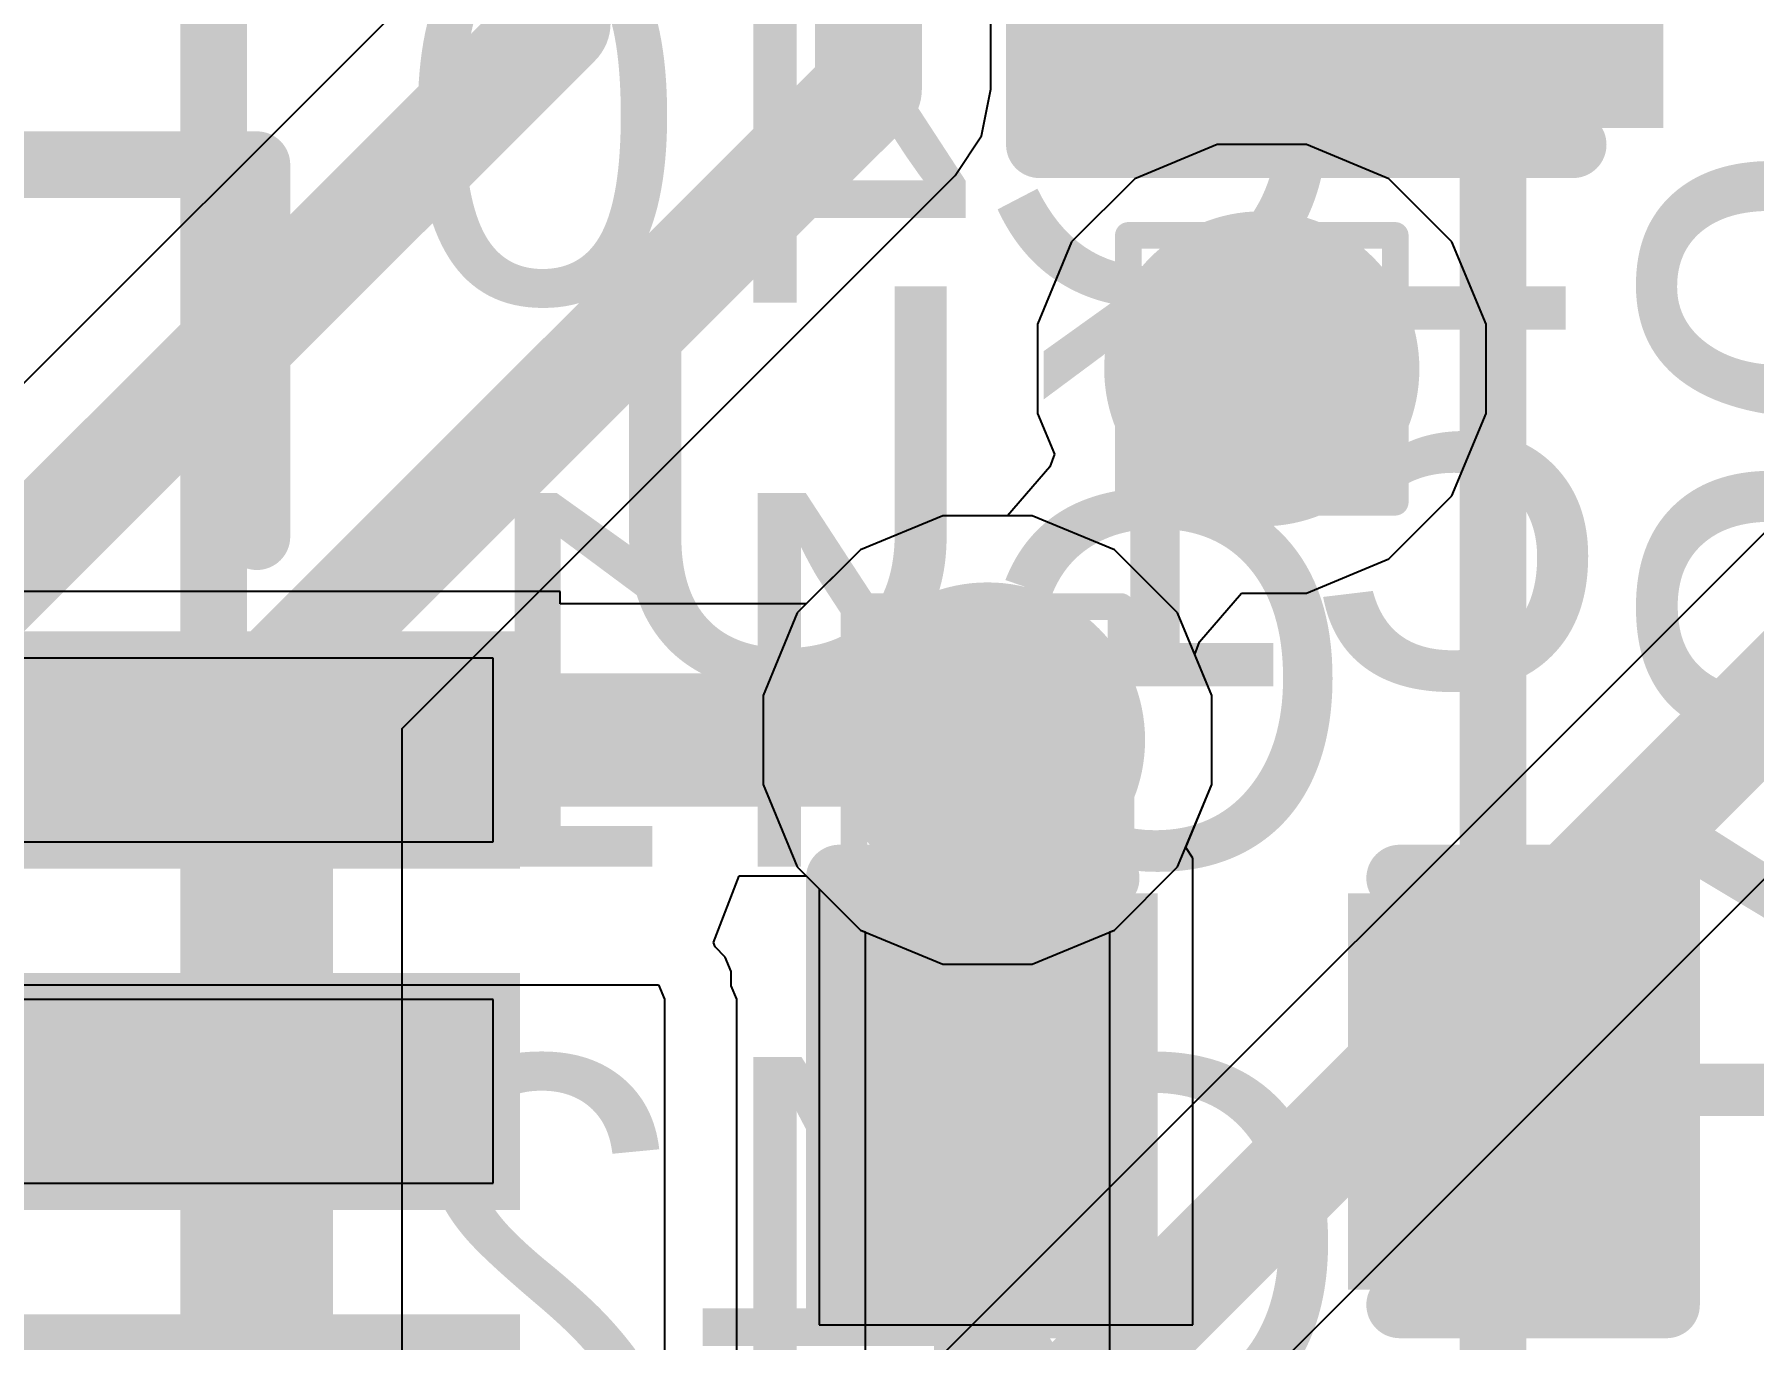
# Model space of a CAD drawing. Header units: inches. Extents: x -6 to 5433, y -4 to 5447.
# Drawn here: x 8.854 to 12.127, y 9.526 to 12.012 of the extents above; entities that cross this region are included whole.
import ezdxf

# ---------------------------------------------------------------- set-up
doc = ezdxf.new("R2010")
doc.units = ezdxf.units.IN
for name, color, linetype in [('Bottom Layer', 5, 'Continuous'), ('Bottom Overlay', 54, 'Continuous'), ('Drill Drawing', 1, 'Continuous'), ('Ground', 16, 'Continuous'), ('Power', 76, 'Continuous'), ('Top Layer', 1, 'Continuous'), ('Top Overlay', 2, 'Continuous'), ('Top Paste', 8, 'Continuous'), ('Top Solder', 216, 'Continuous'), ('Via Holes', 16, 'Continuous')]:
    doc.layers.add(name, color=color, linetype=linetype)
doc.styles.add('Arial', font='', dxfattribs={"height": 0.2})
doc.styles.get('Arial').set_extended_font_data('Arial')

# ---------------------------------------------------------------- blocks, each defined once
blk = doc.blocks.new('16_QFN__4_4__38')
at = {"layer": 'Top Layer'}
for points in [[(-1.55, -0.1603), (-1.55, -0.5103), (-2.55, -0.5103), (-2.55, -0.1603)], [(-1.55, -0.8105), (-1.55, -1.1605), (-2.55, -1.1605), (-2.55, -0.8105)]]:
    blk.add_hatch(color=1, dxfattribs=at).paths.add_polyline_path(points)
at = {"layer": 'Top Solder'}
for points in [[(-1.4992, 0.5408), (-1.4992, 0.0892), (-2.6008, 0.0892), (-2.6008, 0.5408)], [(-1.4992, -0.1095), (-1.4992, -0.5611), (-2.6008, -0.5611), (-2.6008, -0.1095)], [(-1.4992, -0.7597), (-1.4992, -1.2113), (-2.6008, -1.2113), (-2.6008, -0.7597)]]:
    blk.add_hatch(color=216, dxfattribs=at).paths.add_polyline_path(points)
at = {"layer": 'Top Overlay'}
for points in [[(-2.1, -1.3917, 0.127, 0.127, 0), (-2.1, -2.1, 0.127, 0.127, 0)], [(-1.3967, -2.1, 0.127, 0.127, 0), (-2.1, -2.1, 0.127, 0.127, 0)]]:
    blk.add_lwpolyline(points, format="xyseb", dxfattribs=at)
for points in [[(-2.1317, -1.3917, 0.0635, 0.0635, 1), (-2.0682, -1.3917, 0.0635, 0.0635, 1)], [(-2.1317, -2.1, 0.0635, 0.0635, 1), (-2.0682, -2.1, 0.0635, 0.0635, 1)], [(-2.1317, -2.1, 0.0635, 0.0635, 1), (-2.0682, -2.1, 0.0635, 0.0635, 1)]]:
    blk.add_lwpolyline(points, format="xyseb", close=True, dxfattribs=at)
at = {"layer": 'Top Paste'}
for p, q in [((-1.55, -0.1603), (-2.55, -0.1603)), ((-2.55, -0.1603), (-2.55, -0.5103)), ((-2.55, -0.5103), (-1.55, -0.5103)), ((-1.55, -0.8105), (-2.55, -0.8105)), ((-2.55, -0.8105), (-2.55, -1.1605)), ((-2.55, -1.1605), (-1.55, -1.1605))]:
    blk.add_line(p, q, dxfattribs=at)
blk = doc.blocks.new('C___0402_168')
at = {"layer": 'Top Layer'}
for points in [[(-0.6985, -0.3175), (-0.6985, 0.3175), (-0.2413, 0.3175), (-0.2413, -0.3175)], [(0.2413, -0.3175), (0.2413, 0.3175), (0.6985, 0.3175), (0.6985, -0.3175)]]:
    blk.add_hatch(color=1, dxfattribs=at).paths.add_polyline_path(points)
at = {"layer": 'Top Paste'}
for points in [[(-0.6985, -0.3175), (-0.6985, 0.3175), (-0.2413, 0.3175), (-0.2413, -0.3175)], [(0.2413, -0.3175), (0.2413, 0.3175), (0.6985, 0.3175), (0.6985, -0.3175)]]:
    blk.add_hatch(color=8, dxfattribs=at).paths.add_polyline_path(points)
at = {"layer": 'Top Solder'}
for points in [[(-0.7585, -0.3775), (-0.7585, 0.3775), (-0.1813, 0.3775), (-0.1813, -0.3775)], [(0.1813, -0.3775), (0.1813, 0.3775), (0.7585, 0.3775), (0.7585, -0.3775)]]:
    blk.add_hatch(color=216, dxfattribs=at).paths.add_polyline_path(points)
at = {"layer": 'Top Overlay'}
for points in [[(-0.7874, 0.4064, 0.127, 0.127, 0), (-0.7874, -0.4064, 0.127, 0.127, 0)], [(-0.2794, 0.4064, 0.127, 0.127, 0), (-0.7874, 0.4064, 0.127, 0.127, 0)], [(0.7874, 0.4064, 0.127, 0.127, 0), (0.2794, 0.4064, 0.127, 0.127, 0)], [(0.7874, 0.4064, 0.127, 0.127, 0), (0.7874, -0.4064, 0.127, 0.127, 0)], [(-0.2794, -0.4064, 0.127, 0.127, 0), (-0.7874, -0.4064, 0.127, 0.127, 0)], [(0.7874, -0.4064, 0.127, 0.127, 0), (0.2794, -0.4064, 0.127, 0.127, 0)]]:
    blk.add_lwpolyline(points, format="xyseb", dxfattribs=at)
for points in [[(-0.8191, 0.4064, 0.0635, 0.0635, 1), (-0.7556, 0.4064, 0.0635, 0.0635, 1)], [(-0.8191, 0.4064, 0.0635, 0.0635, 1), (-0.7556, 0.4064, 0.0635, 0.0635, 1)], [(-0.3111, 0.4064, 0.0635, 0.0635, 1), (-0.2477, 0.4064, 0.0635, 0.0635, 1)], [(0.2477, 0.4064, 0.0635, 0.0635, 1), (0.3111, 0.4064, 0.0635, 0.0635, 1)], [(0.7556, 0.4064, 0.0635, 0.0635, 1), (0.8191, 0.4064, 0.0635, 0.0635, 1)], [(0.7556, 0.4064, 0.0635, 0.0635, 1), (0.8191, 0.4064, 0.0635, 0.0635, 1)], [(-0.8191, -0.4064, 0.0635, 0.0635, 1), (-0.7556, -0.4064, 0.0635, 0.0635, 1)], [(-0.8191, -0.4064, 0.0635, 0.0635, 1), (-0.7556, -0.4064, 0.0635, 0.0635, 1)], [(-0.3111, -0.4064, 0.0635, 0.0635, 1), (-0.2477, -0.4064, 0.0635, 0.0635, 1)], [(0.2477, -0.4064, 0.0635, 0.0635, 1), (0.3111, -0.4064, 0.0635, 0.0635, 1)], [(0.7556, -0.4064, 0.0635, 0.0635, 1), (0.8191, -0.4064, 0.0635, 0.0635, 1)], [(0.7556, -0.4064, 0.0635, 0.0635, 1), (0.8191, -0.4064, 0.0635, 0.0635, 1)]]:
    blk.add_lwpolyline(points, format="xyseb", close=True, dxfattribs=at)
blk = doc.blocks.new('C___0805_177')
at = {"layer": 'Top Layer'}
blk.add_hatch(color=1, dxfattribs=at).paths.add_polyline_path([(0.508, 0.762), (1.524, 0.762), (1.524, -0.762), (0.508, -0.762)])
at = {"layer": 'Top Paste'}
blk.add_hatch(color=8, dxfattribs=at).paths.add_polyline_path([(0.508, 0.762), (1.524, 0.762), (1.524, -0.762), (0.508, -0.762)])
at = {"layer": 'Top Solder'}
blk.add_hatch(color=216, dxfattribs=at).paths.add_polyline_path([(0.438, 0.832), (1.594, 0.832), (1.594, -0.832), (0.438, -0.832)])
at = {"layer": 'Top Overlay'}
for points in [[(1.6256, 0.8636, 0.127, 0.127, 0), (0.6096, 0.8636, 0.127, 0.127, 0)], [(1.6256, 0.8636, 0.127, 0.127, 0), (1.6256, -0.8636, 0.127, 0.127, 0)]]:
    blk.add_lwpolyline(points, format="xyseb", dxfattribs=at)
for points in [[(0.5778, 0.8636, 0.0635, 0.0635, 1), (0.6413, 0.8636, 0.0635, 0.0635, 1)], [(1.5938, 0.8636, 0.0635, 0.0635, 1), (1.6574, 0.8636, 0.0635, 0.0635, 1)], [(1.5938, 0.8636, 0.0635, 0.0635, 1), (1.6574, 0.8636, 0.0635, 0.0635, 1)]]:
    blk.add_lwpolyline(points, format="xyseb", close=True, dxfattribs=at)

msp = doc.modelspace()

# ---------------------------------------------------------------- hatches: boundary and pattern name
at = {"layer": 'Bottom Layer'}
h = msp.add_hatch(color=5, dxfattribs=at)
edge = h.paths.add_edge_path()
edge.add_arc((11.1902, 11.3747), 0.3, 0, 360)
h = msp.add_hatch(color=5, dxfattribs=at)
edge = h.paths.add_edge_path()
edge.add_arc((10.668, 10.668), 0.3, 0, 360)
at = {"layer": 'Ground'}
h = msp.add_hatch(color=16, dxfattribs=at)
edge = h.paths.add_edge_path()
edge.add_arc((11.1902, 11.3747), 0.3, 0, 360)
h = msp.add_hatch(color=16, dxfattribs=at)
edge = h.paths.add_edge_path()
edge.add_arc((10.668, 10.668), 0.3, 0, 360)
at = {"layer": 'Power'}
h = msp.add_hatch(color=76, dxfattribs=at)
edge = h.paths.add_edge_path()
edge.add_arc((11.1902, 11.3747), 0.3, 0, 360)
h = msp.add_hatch(color=76, dxfattribs=at)
edge = h.paths.add_edge_path()
edge.add_arc((10.668, 10.668), 0.3, 0, 360)
at = {"layer": 'Top Layer'}
h = msp.add_hatch(color=1, dxfattribs=at)
edge = h.paths.add_edge_path()
edge.add_arc((11.1902, 11.3747), 0.3, 0, 360)
h = msp.add_hatch(color=1, dxfattribs=at)
edge = h.paths.add_edge_path()
edge.add_arc((10.668, 10.668), 0.3, 0, 360)
at = {"layer": 'Via Holes'}
h = msp.add_hatch(color=7, dxfattribs=at)
edge = h.paths.add_edge_path()
edge.add_arc((11.1902, 11.3747), 0.15, 0, 360)
h = msp.add_hatch(color=7, dxfattribs=at)
edge = h.paths.add_edge_path()
edge.add_arc((10.668, 10.668), 0.15, 0, 360)

# ---------------------------------------------------------------- linework, layer by layer
at = {"layer": 'Bottom Layer'}
for p, q in [((12.4855, 11.4012), (9.3377, 8.2535)), ((10.5831, 11.095), (10.4261, 11.03)), ((10.7529, 11.095), (10.5831, 11.095)), ((10.9099, 11.03), (10.7529, 11.095)), ((10.4261, 11.03), (10.306, 10.9099)), ((11.03, 10.9099), (10.9099, 11.03)), ((9.5991, 7.8556), (12.7468, 11.0033)), ((10.306, 10.9099), (10.241, 10.7529)), ((11.095, 10.7529), (11.03, 10.9099)), ((10.241, 10.7529), (10.241, 10.5831)), ((11.095, 10.5831), (11.095, 10.7529)), ((10.241, 10.5831), (10.306, 10.4261)), ((11.03, 10.4261), (11.095, 10.5831)), ((10.306, 10.4261), (10.4261, 10.306)), ((10.9099, 10.306), (11.03, 10.4261)), ((10.4261, 10.306), (10.5831, 10.241)), ((10.7529, 10.241), (10.9099, 10.306)), ((10.5831, 10.241), (10.7529, 10.241))]:
    msp.add_line(p, q, dxfattribs=at)
msp.add_lwpolyline([(9.4342, 8.0204, 0.2032, 0.2032, 0), (12.6503, 11.2364, 0.2032, 0.2032, 0)], format="xyseb", dxfattribs=at)
at = {"layer": 'Bottom Overlay'}
for points in [[(9.1948, 8.9331, 0.127, 0.127, 0), (9.1948, 13.5382, 0.127, 0.127, 0)], [(11.6305, 8.9237, 0.127, 0.127, 0), (11.6305, 13.5287, 0.127, 0.127, 0)]]:
    msp.add_lwpolyline(points, format="xyseb", dxfattribs=at)
at = {"layer": 'Drill Drawing'}
for points in [[(10.9362, 11.6287, 0.0508, 0.0508, 0), (11.4442, 11.6287, 0.0508, 0.0508, 0)], [(10.9362, 11.1207, 0.0508, 0.0508, 0), (10.9362, 11.6287, 0.0508, 0.0508, 0)], [(11.4442, 11.1207, 0.0508, 0.0508, 0), (11.4442, 11.6287, 0.0508, 0.0508, 0)], [(11.0378, 11.5271, 0.0508, 0.0508, 0), (11.3426, 11.5271, 0.0508, 0.0508, 0)], [(11.0378, 11.2223, 0.0508, 0.0508, 0), (11.0378, 11.5271, 0.0508, 0.0508, 0)], [(11.3426, 11.2223, 0.0508, 0.0508, 0), (11.3426, 11.5271, 0.0508, 0.0508, 0)], [(11.0378, 11.2223, 0.0508, 0.0508, 0), (11.3426, 11.2223, 0.0508, 0.0508, 0)], [(10.9362, 11.1207, 0.0508, 0.0508, 0), (11.4442, 11.1207, 0.0508, 0.0508, 0)], [(10.414, 10.922, 0.0508, 0.0508, 0), (10.922, 10.922, 0.0508, 0.0508, 0)], [(10.414, 10.414, 0.0508, 0.0508, 0), (10.414, 10.922, 0.0508, 0.0508, 0)], [(10.922, 10.414, 0.0508, 0.0508, 0), (10.922, 10.922, 0.0508, 0.0508, 0)], [(10.5156, 10.8204, 0.0508, 0.0508, 0), (10.8204, 10.8204, 0.0508, 0.0508, 0)], [(10.5156, 10.5156, 0.0508, 0.0508, 0), (10.5156, 10.8204, 0.0508, 0.0508, 0)], [(10.8204, 10.5156, 0.0508, 0.0508, 0), (10.8204, 10.8204, 0.0508, 0.0508, 0)], [(10.5156, 10.5156, 0.0508, 0.0508, 0), (10.8204, 10.5156, 0.0508, 0.0508, 0)], [(10.414, 10.414, 0.0508, 0.0508, 0), (10.922, 10.414, 0.0508, 0.0508, 0)]]:
    msp.add_lwpolyline(points, format="xyseb", dxfattribs=at)
for points in [[(10.9235, 11.6287, 0.0254, 0.0254, 1), (10.9489, 11.6287, 0.0254, 0.0254, 1)], [(10.9235, 11.6287, 0.0254, 0.0254, 1), (10.9489, 11.6287, 0.0254, 0.0254, 1)], [(11.4315, 11.6287, 0.0254, 0.0254, 1), (11.4569, 11.6287, 0.0254, 0.0254, 1)], [(11.4315, 11.6287, 0.0254, 0.0254, 1), (11.4569, 11.6287, 0.0254, 0.0254, 1)], [(11.0251, 11.5271, 0.0254, 0.0254, 1), (11.0505, 11.5271, 0.0254, 0.0254, 1)], [(11.0251, 11.5271, 0.0254, 0.0254, 1), (11.0505, 11.5271, 0.0254, 0.0254, 1)], [(11.3299, 11.5271, 0.0254, 0.0254, 1), (11.3553, 11.5271, 0.0254, 0.0254, 1)], [(11.3299, 11.5271, 0.0254, 0.0254, 1), (11.3553, 11.5271, 0.0254, 0.0254, 1)], [(11.0251, 11.2223, 0.0254, 0.0254, 1), (11.0505, 11.2223, 0.0254, 0.0254, 1)], [(11.0251, 11.2223, 0.0254, 0.0254, 1), (11.0505, 11.2223, 0.0254, 0.0254, 1)], [(11.3299, 11.2223, 0.0254, 0.0254, 1), (11.3553, 11.2223, 0.0254, 0.0254, 1)], [(11.3299, 11.2223, 0.0254, 0.0254, 1), (11.3553, 11.2223, 0.0254, 0.0254, 1)], [(10.9235, 11.1207, 0.0254, 0.0254, 1), (10.9489, 11.1207, 0.0254, 0.0254, 1)], [(10.9235, 11.1207, 0.0254, 0.0254, 1), (10.9489, 11.1207, 0.0254, 0.0254, 1)], [(11.4315, 11.1207, 0.0254, 0.0254, 1), (11.4569, 11.1207, 0.0254, 0.0254, 1)], [(11.4315, 11.1207, 0.0254, 0.0254, 1), (11.4569, 11.1207, 0.0254, 0.0254, 1)], [(10.4013, 10.922, 0.0254, 0.0254, 1), (10.4267, 10.922, 0.0254, 0.0254, 1)], [(10.4013, 10.922, 0.0254, 0.0254, 1), (10.4267, 10.922, 0.0254, 0.0254, 1)], [(10.9093, 10.922, 0.0254, 0.0254, 1), (10.9347, 10.922, 0.0254, 0.0254, 1)], [(10.9093, 10.922, 0.0254, 0.0254, 1), (10.9347, 10.922, 0.0254, 0.0254, 1)], [(10.5029, 10.8204, 0.0254, 0.0254, 1), (10.5283, 10.8204, 0.0254, 0.0254, 1)], [(10.5029, 10.8204, 0.0254, 0.0254, 1), (10.5283, 10.8204, 0.0254, 0.0254, 1)], [(10.8077, 10.8204, 0.0254, 0.0254, 1), (10.8331, 10.8204, 0.0254, 0.0254, 1)], [(10.8077, 10.8204, 0.0254, 0.0254, 1), (10.8331, 10.8204, 0.0254, 0.0254, 1)], [(10.5029, 10.5156, 0.0254, 0.0254, 1), (10.5283, 10.5156, 0.0254, 0.0254, 1)], [(10.5029, 10.5156, 0.0254, 0.0254, 1), (10.5283, 10.5156, 0.0254, 0.0254, 1)], [(10.8077, 10.5156, 0.0254, 0.0254, 1), (10.8331, 10.5156, 0.0254, 0.0254, 1)], [(10.8077, 10.5156, 0.0254, 0.0254, 1), (10.8331, 10.5156, 0.0254, 0.0254, 1)], [(10.4013, 10.414, 0.0254, 0.0254, 1), (10.4267, 10.414, 0.0254, 0.0254, 1)], [(10.4013, 10.414, 0.0254, 0.0254, 1), (10.4267, 10.414, 0.0254, 0.0254, 1)], [(10.9093, 10.414, 0.0254, 0.0254, 1), (10.9347, 10.414, 0.0254, 0.0254, 1)], [(10.9093, 10.414, 0.0254, 0.0254, 1), (10.9347, 10.414, 0.0254, 0.0254, 1)]]:
    msp.add_lwpolyline(points, format="xyseb", close=True, dxfattribs=at)
at = {"layer": 'Ground'}
for p, q in [((10.6746, 11.9075), (10.6746, 12.7265)), ((9.6158, 12.1298), (8.5474, 11.0613)), ((10.6569, 11.8183), (10.6746, 11.9075)), ((10.6064, 11.7427), (10.6569, 11.8183)), ((9.5534, 10.6897), (10.6064, 11.7427)), ((10.5831, 11.095), (10.4261, 11.03)), ((10.7529, 11.095), (10.5831, 11.095)), ((10.9099, 11.03), (10.7529, 11.095)), ((10.4261, 11.03), (10.306, 10.9099)), ((11.03, 10.9099), (10.9099, 11.03)), ((10.306, 10.9099), (10.241, 10.7529)), ((11.095, 10.7529), (11.03, 10.9099)), ((10.241, 10.7529), (10.241, 10.5831)), ((11.095, 10.5831), (11.095, 10.7529)), ((9.5534, 7.6106), (9.5534, 10.6897)), ((10.241, 10.5831), (10.306, 10.4261)), ((11.03, 10.4261), (11.095, 10.5831)), ((10.306, 10.4261), (10.4261, 10.306)), ((10.9099, 10.306), (11.03, 10.4261)), ((10.4261, 10.306), (10.4349, 10.3024)), ((10.4349, 10.3024), (10.4349, 6.1734)), ((10.9011, 10.3024), (10.9099, 10.306)), ((10.9011, 6.0769), (10.9011, 10.3024))]:
    msp.add_line(p, q, dxfattribs=at)
for points in [[(9.8489, 12.0332, 0.2032, 0.2032, 0), (9.8489, 13.6172, 0.2032, 0.2032, 0)], [(10.4415, 11.9075, 0.2032, 0.2032, 0), (10.4415, 13.0921, 0.2032, 0.2032, 0)], [(8.7122, 10.8965, 0.2032, 0.2032, 0), (9.8489, 12.0332, 0.2032, 0.2032, 0)], [(9.3203, 10.7863, 0.2032, 0.2032, 0), (10.4415, 11.9075, 0.2032, 0.2032, 0)], [(9.3203, 7.245, 0.2032, 0.2032, 0), (9.3203, 10.7863, 0.2032, 0.2032, 0)], [(10.668, 6.0769, 0.2032, 0.2032, 0), (10.668, 10.668, 0.2032, 0.2032, 0)]]:
    msp.add_lwpolyline(points, format="xyseb", dxfattribs=at)
for points in [[(9.7981, 12.0332, 0.1016, 0.1016, 1), (9.8997, 12.0332, 0.1016, 0.1016, 1)], [(9.7981, 12.0332, 0.1016, 0.1016, 1), (9.8997, 12.0332, 0.1016, 0.1016, 1)], [(10.3907, 11.9075, 0.1016, 0.1016, 1), (10.4923, 11.9075, 0.1016, 0.1016, 1)], [(10.3907, 11.9075, 0.1016, 0.1016, 1), (10.4923, 11.9075, 0.1016, 0.1016, 1)], [(9.2695, 10.7863, 0.1016, 0.1016, 1), (9.3711, 10.7863, 0.1016, 0.1016, 1)], [(9.2695, 10.7863, 0.1016, 0.1016, 1), (9.3711, 10.7863, 0.1016, 0.1016, 1)], [(10.6172, 10.668, 0.1016, 0.1016, 1), (10.7188, 10.668, 0.1016, 0.1016, 1)]]:
    msp.add_lwpolyline(points, format="xyseb", close=True, dxfattribs=at)
at = {"layer": 'Power'}
for p, q in [((11.1053, 11.8017), (10.9483, 11.7367)), ((11.2751, 11.8017), (11.1053, 11.8017)), ((11.4321, 11.7367), (11.2751, 11.8017)), ((10.9483, 11.7367), (10.8282, 11.6166)), ((11.5522, 11.6166), (11.4321, 11.7367)), ((10.8282, 11.6166), (10.7632, 11.4597)), ((11.6172, 11.4597), (11.5522, 11.6166)), ((10.7632, 11.4597), (10.7632, 11.2898)), ((11.6172, 11.2898), (11.6172, 11.4597)), ((10.7632, 11.2898), (10.7953, 11.2123)), ((11.5522, 11.1329), (11.6172, 11.2898)), ((10.7953, 11.2123), (10.7865, 11.1881)), ((10.7865, 11.1881), (10.7064, 11.095)), ((11.4321, 11.0127), (11.5522, 11.1329)), ((10.5831, 11.095), (10.4261, 11.03)), ((10.7064, 11.095), (10.5831, 11.095)), ((10.4261, 11.03), (10.306, 10.9099)), ((11.2751, 10.9477), (11.4321, 11.0127)), ((11.0717, 10.8546), (11.1518, 10.9477)), ((11.1518, 10.9477), (11.2751, 10.9477)), ((10.306, 10.9099), (10.241, 10.7529)), ((11.0629, 10.8304), (11.0717, 10.8546)), ((11.095, 10.7529), (11.0629, 10.8304)), ((10.241, 10.7529), (10.241, 10.5831)), ((11.095, 10.5831), (11.095, 10.7529)), ((10.241, 10.5831), (10.306, 10.4261)), ((11.03, 10.4261), (11.095, 10.5831)), ((10.306, 10.4261), (10.4261, 10.306)), ((10.9099, 10.306), (11.03, 10.4261)), ((10.4261, 10.306), (10.5831, 10.241)), ((10.7529, 10.241), (10.9099, 10.306)), ((10.5831, 10.241), (10.7529, 10.241))]:
    msp.add_line(p, q, dxfattribs=at)
at = {"layer": 'Top Layer'}
for p, q in [((10.5831, 11.095), (10.4261, 11.03)), ((10.7529, 11.095), (10.5831, 11.095)), ((10.9099, 11.03), (10.7529, 11.095)), ((10.4261, 11.03), (10.3231, 10.927)), ((11.03, 10.9099), (10.9099, 11.03)), ((9.8542, 10.9509), (8.6002, 10.9509)), ((9.8542, 10.927), (9.8542, 10.9509)), ((10.3231, 10.927), (9.8542, 10.927)), ((11.095, 10.7529), (11.03, 10.9099)), ((11.095, 10.5831), (11.095, 10.7529)), ((11.0455, 10.4635), (11.095, 10.5831)), ((11.059, 10.4431), (11.0455, 10.4635)), ((11.059, 9.5541), (11.059, 10.4431)), ((11.059, 10.4431), (11.059, 10.4431)), ((10.1462, 10.282), (10.1951, 10.409)), ((10.1951, 10.409), (10.3231, 10.409)), ((10.3231, 10.409), (10.3478, 10.3843)), ((10.3478, 10.3843), (10.3478, 9.5541)), ((10.1495, 10.2739), (10.1462, 10.282)), ((10.1689, 10.2546), (10.1495, 10.2739)), ((10.1802, 10.2272), (10.1689, 10.2546)), ((10.1802, 10.1999), (10.1802, 10.2272)), ((8.7272, 10.2019), (10.0419, 10.2019)), ((10.0419, 10.2019), (10.0532, 10.1746)), ((10.1907, 10.1746), (10.1802, 10.1999)), ((10.0532, 10.1746), (10.0532, 9.271)), ((10.1907, 9.4085), (10.1907, 10.1746)), ((10.3478, 9.5541), (11.059, 9.5541))]:
    msp.add_line(p, q, dxfattribs=at)
for points in [[(9.2272, 10.6489, 0.254, 0.254, 0), (9.2463, 10.668, 0.254, 0.254, 0)], [(9.2463, 10.668, 0.254, 0.254, 0), (10.668, 10.668, 0.254, 0.254, 0)], [(10.668, 10.0341, 0.254, 0.254, 0), (10.668, 10.668, 0.254, 0.254, 0)], [(10.668, 10.0341, 0.254, 0.254, 0), (10.7034, 9.9986, 0.254, 0.254, 0)]]:
    msp.add_lwpolyline(points, format="xyseb", dxfattribs=at)
for points in [[(9.1637, 10.6489, 0.127, 0.127, 1), (9.2907, 10.6489, 0.127, 0.127, 1)], [(9.1828, 10.668, 0.127, 0.127, 1), (9.3098, 10.668, 0.127, 0.127, 1)], [(9.1828, 10.668, 0.127, 0.127, 1), (9.3098, 10.668, 0.127, 0.127, 1)], [(10.6045, 10.668, 0.127, 0.127, 1), (10.7315, 10.668, 0.127, 0.127, 1)], [(10.6045, 10.668, 0.127, 0.127, 1), (10.7315, 10.668, 0.127, 0.127, 1)], [(10.6045, 10.0341, 0.127, 0.127, 1), (10.7315, 10.0341, 0.127, 0.127, 1)], [(10.6045, 10.0341, 0.127, 0.127, 1), (10.7315, 10.0341, 0.127, 0.127, 1)], [(10.6399, 9.9986, 0.127, 0.127, 1), (10.7669, 9.9986, 0.127, 0.127, 1)]]:
    msp.add_lwpolyline(points, format="xyseb", close=True, dxfattribs=at)

# ---------------------------------------------------------------- block references
at = {"rotation": 180}
for name, p in [('C___0805_177', (12.3925, 12.6651)), ('16_QFN__4_4__38', (7.1772, 9.6634)), ('C___0402_168', (11.1733, 9.9986))]:
    msp.add_blockref(name, p, dxfattribs=at)

# ---------------------------------------------------------------- texts
at = {"layer": 'Bottom Overlay', "style": 'Arial', "text_generation_flag": 2}
for s, p in [('C40', (11.3669, 11.5007)), ('C41', (11.3753, 10.4269)), ('C42', (11.3669, 9.353))]:
    msp.add_text(s, height=0.7112, dxfattribs=at).set_placement(p)
msp.add_text('R56', height=0.762, rotation=270, dxfattribs=at).set_placement((11.9133, 9.8647))
at = {"layer": 'Top Overlay', "style": 'Arial'}
msp.add_text('U15', height=0.762, dxfattribs=at).set_placement((9.9037, 10.77))

doc.saveas('drawing.dxf')
